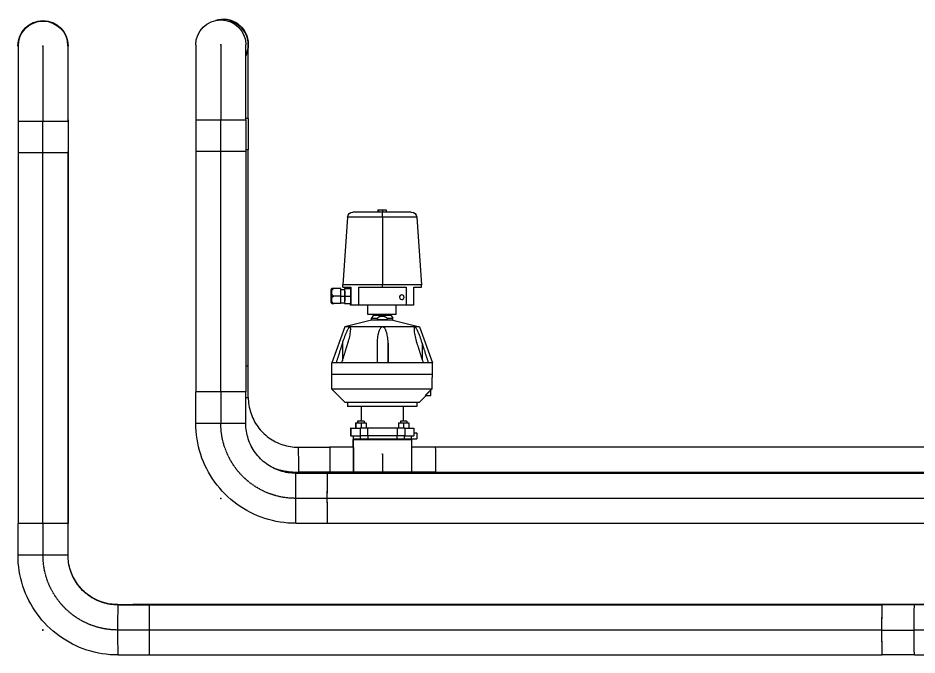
# Model space of a CAD drawing. Header units: millimetres. Extents: x 48717 to 75522, y 76128 to 88842.
# Drawn here: x 70958 to 72099, y 80538 to 81346 of the extents above; entities that cross this region are included whole.
import ezdxf

# ---------------------------------------------------------------- set-up
doc = ezdxf.new("R2010")
doc.units = ezdxf.units.MM
doc.linetypes.add('CENTER2', pattern=[1.125, 0.75, -0.125, 0.125, -0.125])
for name, color, linetype in [('Top (Plan) View2-CENTER', 1, 'CENTER2'), ('Top (Plan) View2-DV20-S1B-002c', 140, 'Continuous'), ('Top (Plan) View2-DV20-S1B-002d', 140, 'Continuous'), ('Top (Plan) View2-DV90-S1B-002c', 120, 'Continuous'), ('Top (Plan) View2-DV90-S1B-002d', 120, 'Continuous')]:
    doc.layers.add(name, color=color, linetype=linetype)

# ---------------------------------------------------------------- blocks, each defined once
blk = doc.blocks.new('*U984')
at = {"layer": 'Top (Plan) View2-DV90-S1B-002c', "color": 0, "linetype": 'ByBlock', "lineweight": -2}
for p, q in [((70958.5, 81311.1), (70958.5, 81310.7)), ((70958.5, 81311.1), (70958.5, 81311.1)), ((70958.5, 81310.7), (70958.5, 81310.6)), ((71022, 81311.1), (71022, 81310.7)), ((71022, 81311.1), (71022, 81311.1)), ((71022, 81217.1), (71022, 81310.6)), ((71022, 81217.1), (71022, 81177.1))]:
    blk.add_line(p, q, dxfattribs=at)
at = {"layer": 'Top (Plan) View2-DV90-S1B-002c', "color": 0, "linetype": 'ByBlock', "lineweight": -2, "extrusion": (0, 0, -1)}
blk.add_arc((-70990.2, 81311.1), 31.8, 359.9984, 179.9984, dxfattribs=at)
at = {"layer": 'Top (Plan) View2-DV90-S1B-002c', "color": 0, "linetype": 'ByBlock', "lineweight": -2}
blk.add_ellipse((70990.2, 81311.1), major_axis=(31.7, 0), ratio=0.99995, start_param=0.000029, end_param=3.141621, dxfattribs=at)
at = {"layer": 'Top (Plan) View2-DV90-S1B-002c', "color": 0, "linetype": 'ByBlock', "lineweight": -2, "extrusion": (0, 0, -1)}
for centre, end_param in [((70990.2, 81217.1), 0.01302), ((70990.2, 81177.1), 0.015556)]:
    blk.add_ellipse(centre, major_axis=(31.7, 0), ratio=0.01, start_param=0, end_param=end_param, dxfattribs=at)
blk = doc.blocks.new('*U985')
at = {"layer": 'Top (Plan) View2-DV90-S1B-002c', "color": 0, "linetype": 'ByBlock', "lineweight": -2, "extrusion": (0, 0, -1)}
blk.add_arc((-70990.2, 81310.7), 31.8, 359.979, 89.9981, dxfattribs=at)
blk = doc.blocks.new('*U986')
at = {"layer": 'Top (Plan) View2-DV90-S1B-002d', "color": 0, "linetype": 'ByBlock', "lineweight": -2}
blk.add_line((70990.2, 81342.5), (70990.2, 81342.5), dxfattribs=at)
blk.add_arc((70990.2, 81310.7), 31.7, 90, 180.021, dxfattribs=at)
blk = doc.blocks.new('*U987')
at = {"layer": 'Top (Plan) View2-CENTER'}
for p, q in [((70990.2, 80704.7), (70990.2, 80664.7)), ((71124.9, 80569.7), (71085.2, 80569.7))]:
    blk.add_line(p, q, dxfattribs=at)
at = {"layer": 'Top (Plan) View2-CENTER', "extrusion": (0, 0, -1)}
blk.add_ellipse((71085.2, 80664.7), major_axis=(0, 95), ratio=0.99995, start_param=-3.141593, end_param=-1.570796, dxfattribs=at)
at = {"layer": 'Top (Plan) View2-CENTER'}
blk.add_point((70990.2, 80569.7), dxfattribs=at)
at = {"layer": 'Top (Plan) View2-DV90-S1B-002d', "color": 0, "linetype": 'ByBlock', "lineweight": -2}
for p, q in [((71022, 80704.7), (70958.5, 80704.7)), ((70958.5, 80664.7), (70958.5, 80704.7)), ((71022, 80664.7), (71022, 80704.7)), ((71022, 80664.7), (70958.5, 80664.7)), ((71022, 80664.7), (71022, 80664.7)), ((71085.2, 80601.5), (71125.2, 80601.5)), ((71085.2, 80538), (71125.2, 80538))]:
    blk.add_line(p, q, dxfattribs=at)
for centre in [(71085.2, 80569.7), (71125.2, 80569.7)]:
    blk.add_ellipse(centre, major_axis=(0, 31.8), ratio=0.009999, start_param=0, end_param=3.141593, dxfattribs=at)
for points in [[(71085.2, 80538), (71071.9, 80538), (71058.7, 80540.1), (71033.4, 80548.3), (71021.5, 80554.4), (71000, 80570), (70990.5, 80579.5), (70974.9, 80600.9), (70968.8, 80612.9), (70960.6, 80638.2), (70958.5, 80651.4), (70958.5, 80664.7)], [(71085.2, 80601.5), (71078.6, 80601.5), (71072, 80602.5), (71059.4, 80606.6), (71053.4, 80609.6), (71042.7, 80617.4), (71037.9, 80622.2), (71030.2, 80632.9), (71027.1, 80638.9), (71023, 80651.5), (71022, 80658.1), (71022, 80664.7)]]:
    blk.add_open_spline(points, degree=3, knots=[3.141593, 3.141593, 3.141593, 3.141593, 3.455752, 3.455752, 3.769911, 3.769911, 4.08407, 4.08407, 4.39823, 4.39823, 4.712389, 4.712389, 4.712389, 4.712389], dxfattribs=at)
blk = doc.blocks.new('*U988')
at = {"layer": 'Top (Plan) View2-CENTER'}
blk.add_line((70990.2, 80704.7), (70990.2, 81175.7), dxfattribs=at)
at = {"layer": 'Top (Plan) View2-DV90-S1B-002d', "color": 0, "linetype": 'ByBlock', "lineweight": -2}
for p, q in [((70958.5, 81175.7), (70990.2, 81175.7)), ((70958.5, 81175.7), (70958.5, 80704.7)), ((70990.2, 81175.7), (71022, 81175.7)), ((71022, 81175.7), (71022, 80704.7)), ((70990.2, 80704.7), (70958.5, 80704.7)), ((71022, 80704.7), (70990.2, 80704.7))]:
    blk.add_line(p, q, dxfattribs=at)
blk = doc.blocks.new('*U989')
at = {"layer": 'Top (Plan) View2-CENTER'}
for p in [(70990.2, 81310.7), (70990.2, 81175.7)]:
    blk.add_line(p, (70990.2, 81215.7), dxfattribs=at)
blk.add_point((70990.2, 81310.7), dxfattribs=at)
at = {"layer": 'Top (Plan) View2-DV90-S1B-002d', "color": 0, "linetype": 'ByBlock', "lineweight": -2}
for p, q in [((70958.5, 81310.7), (70958.5, 81215.7)), ((71022, 81215.7), (71022, 81310.7)), ((70958.5, 81215.7), (71022, 81215.7)), ((70958.5, 81215.7), (70958.5, 81175.7)), ((71022, 81215.7), (71022, 81175.7)), ((70958.5, 81175.7), (71022, 81175.7))]:
    blk.add_line(p, q, dxfattribs=at)
at = {"layer": 'Top (Plan) View2-DV90-S1B-002d', "color": 0, "linetype": 'ByBlock', "lineweight": -2, "extrusion": (0, 0, -1)}
blk.add_arc((-70990.2, 81310.7), 31.8, 0, 180, dxfattribs=at)
blk = doc.blocks.new('*U990')
at = {"layer": 'Top (Plan) View2-DV90-S1B-002c', "color": 0, "linetype": 'ByBlock', "lineweight": -2}
blk.add_line((71022, 80684.1), (71022, 81177.1), dxfattribs=at)
at = {"layer": 'Top (Plan) View2-DV90-S1B-002c', "color": 0, "linetype": 'ByBlock', "lineweight": -2, "extrusion": (0, 0, -1)}
blk.add_ellipse((70990.2, 81177.1), major_axis=(31.7, 0), ratio=0.01, start_param=0, end_param=0.015556, dxfattribs=at)
at = {"layer": 'Top (Plan) View2-DV90-S1B-002c', "color": 0, "linetype": 'ByBlock', "lineweight": -2}
blk.add_ellipse((70990.2, 80684.1), major_axis=(-31.7, 0), ratio=0.01, start_param=3.1079, end_param=3.141593, dxfattribs=at)
blk = doc.blocks.new('*U991')
at = {"layer": 'Top (Plan) View2-CENTER'}
blk.add_point((70990.2, 80570.1), dxfattribs=at)
at = {"layer": 'Top (Plan) View2-DV90-S1B-002c', "color": 0, "linetype": 'ByBlock', "lineweight": -2}
for p, q in [((71022, 80665.1), (71022, 80684.1)), ((71085.2, 80601.9), (71104.2, 80601.9))]:
    blk.add_line(p, q, dxfattribs=at)
for centre, start_param, end_param in [((70990.2, 80684.1), 3.107901, 3.147901), ((70990.2, 80665.1), 3.109678, 3.141593)]:
    blk.add_ellipse(centre, major_axis=(-31.7, 0), ratio=0.009999, start_param=start_param, end_param=end_param, dxfattribs=at)
at = {"layer": 'Top (Plan) View2-DV90-S1B-002c', "color": 0, "linetype": 'ByBlock', "lineweight": -2, "extrusion": (0, 0, -1)}
for centre, start_param, end_param in [((71085.2, 80570.1), 0.009999, 0.15763), ((71085.2, 80570.1), 0, 0.009999), ((71104.2, 80570.1), 0, 0.15764)]:
    blk.add_ellipse(centre, major_axis=(0, 31.7), ratio=0.01, start_param=start_param, end_param=end_param, dxfattribs=at)
at = {"layer": 'Top (Plan) View2-DV90-S1B-002c', "color": 0, "linetype": 'ByBlock', "lineweight": -2}
blk.add_open_spline([(71085.2, 80601.9), (71078.6, 80601.9), (71072, 80602.9), (71059.4, 80607), (71053.4, 80610), (71042.7, 80617.8), (71038, 80622.6), (71030.2, 80633.3), (71027.1, 80639.3), (71023, 80651.9), (71022, 80658.5), (71022, 80665.1)], degree=3, knots=[3.14159, 3.14159, 3.14159, 3.14159, 3.455749, 3.455749, 3.769909, 3.769909, 4.084068, 4.084068, 4.398227, 4.398227, 4.712386, 4.712386, 4.712386, 4.712386], dxfattribs=at)
blk = doc.blocks.new('*U992')
at = {"layer": 'Top (Plan) View2-DV90-S1B-002c', "color": 0, "linetype": 'ByBlock', "lineweight": -2}
blk.add_line((72189.5, 80601.9), (71104.2, 80601.9), dxfattribs=at)
at = {"layer": 'Top (Plan) View2-DV90-S1B-002c', "color": 0, "linetype": 'ByBlock', "lineweight": -2, "extrusion": (0, 0, -1)}
blk.add_ellipse((71104.2, 80570.1), major_axis=(0, 31.7), ratio=0.01, start_param=0, end_param=0.15764, dxfattribs=at)
blk = doc.blocks.new('*U993')
at = {"layer": 'Top (Plan) View2-CENTER'}
blk.add_line((72054.9, 80569.7), (71125.2, 80569.7), dxfattribs=at)
at = {"layer": 'Top (Plan) View2-DV90-S1B-002d', "color": 0, "linetype": 'ByBlock', "lineweight": -2}
for p, q in [((71125.2, 80601.5), (72055.2, 80601.5)), ((71125.2, 80538), (72055.2, 80538))]:
    blk.add_line(p, q, dxfattribs=at)
for start_param, end_param in [(0, 1.570796), (1.570796, 3.141593)]:
    blk.add_ellipse((71125.2, 80569.7), major_axis=(0, 31.8), ratio=0.009999, start_param=start_param, end_param=end_param, dxfattribs=at)
at = {"layer": 'Top (Plan) View2-DV90-S1B-002d', "color": 0, "linetype": 'ByBlock', "lineweight": -2, "extrusion": (0, 0, -1)}
for major_axis, start_param, end_param in [((0, -31.7), 1.570796, 3.141593), ((0, -31.8), 0, 1.570796)]:
    blk.add_ellipse((72055.2, 80569.7), major_axis=major_axis, ratio=0.009999, start_param=start_param, end_param=end_param, dxfattribs=at)
blk = doc.blocks.new('*U994')
at = {"layer": 'Top (Plan) View2-CENTER'}
for p, q in [((71215.9, 80871.8), (71215.9, 80831.8)), ((71350.6, 80736.8), (71310.9, 80736.8))]:
    blk.add_line(p, q, dxfattribs=at)
at = {"layer": 'Top (Plan) View2-CENTER', "extrusion": (0, 0, -1)}
blk.add_ellipse((71310.9, 80831.8), major_axis=(0, 95), ratio=0.999959, start_param=3.141593, end_param=4.712389, dxfattribs=at)
at = {"layer": 'Top (Plan) View2-CENTER'}
blk.add_point((71215.9, 80736.8), dxfattribs=at)
at = {"layer": 'Top (Plan) View2-DV20-S1B-002d', "color": 0, "linetype": 'ByBlock', "lineweight": -2}
for p, q in [((71247.6, 80871.8), (71184.1, 80871.8)), ((71184.1, 80831.8), (71184.1, 80871.8)), ((71247.6, 80831.8), (71247.6, 80871.8)), ((71247.6, 80831.8), (71184.1, 80831.8)), ((71247.6, 80831.8), (71247.6, 80831.8)), ((71310.9, 80768.6), (71350.9, 80768.6)), ((71310.9, 80705.1), (71350.9, 80705.1))]:
    blk.add_line(p, q, dxfattribs=at)
for centre, major_axis in [((71310.9, 80736.8), (0, 31.7)), ((71350.9, 80736.8), (0, 31.8))]:
    blk.add_ellipse(centre, major_axis=major_axis, ratio=0.009109, start_param=0, end_param=3.141593, dxfattribs=at)
for points in [[(71310.9, 80705.1), (71297.6, 80705.1), (71284.3, 80707.2), (71259.1, 80715.4), (71247.1, 80721.5), (71225.6, 80737.1), (71216.1, 80746.6), (71200.5, 80768.1), (71194.4, 80780), (71186.2, 80805.3), (71184.1, 80818.6), (71184.1, 80831.8)], [(71310.9, 80768.6), (71304.2, 80768.6), (71297.6, 80769.6), (71285, 80773.7), (71279, 80776.8), (71268.3, 80784.6), (71263.6, 80789.3), (71255.8, 80800), (71252.8, 80806), (71248.7, 80818.6), (71247.6, 80825.2), (71247.6, 80831.8)]]:
    blk.add_open_spline(points, degree=3, knots=[3.141593, 3.141593, 3.141593, 3.141593, 3.455752, 3.455752, 3.769911, 3.769911, 4.08407, 4.08407, 4.39823, 4.39823, 4.712389, 4.712389, 4.712389, 4.712389], dxfattribs=at)
blk = doc.blocks.new('*U995')
at = {"layer": 'Top (Plan) View2-CENTER'}
blk.add_line((71215.9, 80871.8), (71215.9, 81177.3), dxfattribs=at)
at = {"layer": 'Top (Plan) View2-DV20-S1B-002d', "color": 0, "linetype": 'ByBlock', "lineweight": -2}
for p, q in [((71184.1, 81177.3), (71215.9, 81177.3)), ((71184.1, 81177.3), (71184.1, 80871.8)), ((71215.9, 81177.3), (71247.6, 81177.3)), ((71247.6, 81177.3), (71247.6, 80871.8)), ((71215.9, 80871.8), (71184.1, 80871.8)), ((71247.6, 80871.8), (71215.9, 80871.8))]:
    blk.add_line(p, q, dxfattribs=at)
blk = doc.blocks.new('*U996')
at = {"layer": 'Top (Plan) View2-CENTER'}
for p in [(71215.9, 81312.3), (71215.9, 81177.3)]:
    blk.add_line(p, (71215.9, 81217.3), dxfattribs=at)
blk.add_point((71215.9, 81312.3), dxfattribs=at)
at = {"layer": 'Top (Plan) View2-DV20-S1B-002d', "color": 0, "linetype": 'ByBlock', "lineweight": -2}
for p, q in [((71184.1, 81312.3), (71184.1, 81217.3)), ((71247.6, 81217.3), (71247.6, 81312.3)), ((71184.1, 81217.3), (71247.6, 81217.3)), ((71184.1, 81217.3), (71184.1, 81177.3)), ((71247.6, 81217.3), (71247.6, 81177.3)), ((71184.1, 81177.3), (71247.6, 81177.3))]:
    blk.add_line(p, q, dxfattribs=at)
at = {"layer": 'Top (Plan) View2-DV20-S1B-002d', "color": 0, "linetype": 'ByBlock', "lineweight": -2, "extrusion": (0, 0, -1)}
blk.add_arc((-71215.9, 81312.3), 31.8, 0, 180, dxfattribs=at)
blk = doc.blocks.new('*U997')
at = {"layer": 'Top (Plan) View2-DV20-S1B-002d', "color": 0, "linetype": 'ByBlock', "lineweight": -2}
blk.add_line((71215.9, 81344.1), (71219, 81344.1), dxfattribs=at)
blk.add_ellipse((71219, 81312.3), major_axis=(0, 31.7), ratio=0.999999, start_param=4.265918, end_param=6.016774, dxfattribs=at)
blk = doc.blocks.new('*U998')
at = {"layer": 'Top (Plan) View2-DV20-S1B-002c', "color": 0, "linetype": 'ByBlock', "lineweight": -2}
blk.add_line((71250.7, 81312.1), (71250.7, 81311.7), dxfattribs=at)
at = {"layer": 'Top (Plan) View2-DV20-S1B-002c', "color": 0, "linetype": 'ByBlock', "lineweight": -2, "extrusion": (0, 0, -1)}
blk.add_arc((-71219, 81312.3), 31.7, 105.2642, 205.581, dxfattribs=at)
at = {"layer": 'Top (Plan) View2-DV20-S1B-002c', "color": 0, "linetype": 'ByBlock', "lineweight": -2}
blk.add_arc((71219, 81312.7), 31.8, 358.8104, 0.046, dxfattribs=at)
blk = doc.blocks.new('*U999')
at = {"layer": 'Top (Plan) View2-DV20-S1B-002c', "color": 0, "linetype": 'ByBlock', "lineweight": -2}
for p, q in [((71250.7, 81313.1), (71250.7, 81313.2)), ((71250.7, 81313.1), (71250.7, 81312.7)), ((71250.7, 81219.1), (71250.7, 81312.7)), ((71250.7, 81219.1), (71250.7, 81179.1))]:
    blk.add_line(p, q, dxfattribs=at)
at = {"layer": 'Top (Plan) View2-DV20-S1B-002c', "color": 0, "linetype": 'ByBlock', "lineweight": -2, "extrusion": (0, 0, -1)}
blk.add_arc((-71219, 81313.2), 31.7, 72.2801, 179.9988, dxfattribs=at)
at = {"layer": 'Top (Plan) View2-DV20-S1B-002c', "color": 0, "linetype": 'ByBlock', "lineweight": -2}
for centre, start_param, end_param in [((71219, 81313.1), 0.00002, 1.878165), ((71219, 81312.7), 0.00002, 0.000802), ((71219, 81312.7), 6.262422, 6.283206)]:
    blk.add_ellipse(centre, major_axis=(31.7, 0), ratio=0.99995, start_param=start_param, end_param=end_param, dxfattribs=at)
at = {"layer": 'Top (Plan) View2-DV20-S1B-002c', "color": 0, "linetype": 'ByBlock', "lineweight": -2, "extrusion": (0, 0, -1)}
for centre, end_param in [((71219, 81219.1), 0.447247), ((71219, 81179.1), 0.447306)]:
    blk.add_ellipse(centre, major_axis=(31.7, 0), ratio=0.01, start_param=0, end_param=end_param, dxfattribs=at)
blk = doc.blocks.new('*U1000')
at = {"layer": 'Top (Plan) View2-DV20-S1B-002c', "color": 0, "linetype": 'ByBlock', "lineweight": -2}
blk.add_line((71250.7, 80905), (71250.7, 81179.1), dxfattribs=at)
at = {"layer": 'Top (Plan) View2-DV20-S1B-002c', "color": 0, "linetype": 'ByBlock', "lineweight": -2, "extrusion": (0, 0, -1)}
blk.add_ellipse((71219, 81179.1), major_axis=(31.7, 0), ratio=0.01, start_param=0, end_param=0.447306, dxfattribs=at)
at = {"layer": 'Top (Plan) View2-DV20-S1B-002c', "color": 0, "linetype": 'ByBlock', "lineweight": -2}
blk.add_ellipse((71219, 80905), major_axis=(-31.7, 0), ratio=0.01, start_param=2.693881, end_param=3.141593, dxfattribs=at)
blk = doc.blocks.new('*U1001')
at = {"layer": 'Top (Plan) View2-CENTER'}
blk.add_line((71354, 80770), (71314, 80770), dxfattribs=at)
blk.add_ellipse((71314, 80865), major_axis=(67.2, 67.2), ratio=0.9999, start_param=-2.697432, end_param=-2.356244, dxfattribs=at)
at = {"layer": 'Top (Plan) View2-DV20-S1B-002c', "color": 0, "linetype": 'ByBlock', "lineweight": -2}
for p, q in [((71250.7, 80865), (71250.7, 80905)), ((71314, 80801.7), (71354, 80801.7))]:
    blk.add_line(p, q, dxfattribs=at)
for centre, major_axis, end_param in [((71219, 80905), (-31.7, 0), 3.142608), ((71219, 80865), (-31.8, 0), 3.141593)]:
    blk.add_ellipse(centre, major_axis=major_axis, ratio=0.01, start_param=2.693882, end_param=end_param, dxfattribs=at)
at = {"layer": 'Top (Plan) View2-DV20-S1B-002c', "color": 0, "linetype": 'ByBlock', "lineweight": -2, "extrusion": (0, 0, -1)}
for centre, major_axis, start_param, end_param in [((71314, 80770), (0, 31.8), 0.009999, 1.614729), ((71314, 80770), (0, 31.7), 0, 0.009999), ((71354, 80770), (0, 31.8), 0, 1.580795), ((71354, 80770), (0, 31.8), 1.580795, 1.614729)]:
    blk.add_ellipse(centre, major_axis=major_axis, ratio=0.01, start_param=start_param, end_param=end_param, dxfattribs=at)
at = {"layer": 'Top (Plan) View2-DV20-S1B-002c', "color": 0, "linetype": 'ByBlock', "lineweight": -2}
blk.add_open_spline([(71250.7, 80865), (71250.7, 80858.3), (71251.8, 80851.7), (71255.9, 80839.1), (71258.9, 80833.2), (71266.7, 80822.4), (71271.5, 80817.7), (71282.2, 80809.9), (71288.1, 80806.9), (71300.7, 80802.8), (71307.4, 80801.7), (71314, 80801.7)], degree=3, knots=[3.141593, 3.141593, 3.141593, 3.141593, 3.455732, 3.455732, 3.769871, 3.769871, 4.08401, 4.08401, 4.39815, 4.39815, 4.712289, 4.712289, 4.712289, 4.712289], dxfattribs=at)
blk = doc.blocks.new('*U1003')
at = {"layer": 'Top (Plan) View2-CENTER'}
blk.add_line((72274.2, 80736.8), (71350.9, 80736.8), dxfattribs=at)
at = {"layer": 'Top (Plan) View2-DV20-S1B-002d', "color": 0, "linetype": 'ByBlock', "lineweight": -2}
for p, q in [((71350.9, 80768.6), (72274.2, 80768.6)), ((71350.9, 80705.1), (72274.2, 80705.1))]:
    blk.add_line(p, q, dxfattribs=at)
for major_axis, start_param, end_param in [((0, 31.8), 0, 1.570796), ((0, 31.7), 1.570796, 3.141593)]:
    blk.add_ellipse((71350.9, 80736.8), major_axis=major_axis, ratio=0.009109, start_param=start_param, end_param=end_param, dxfattribs=at)
at = {"layer": 'Top (Plan) View2-DV20-S1B-002d', "color": 0, "linetype": 'ByBlock', "lineweight": -2, "extrusion": (0, 0, -1)}
for start_param, end_param in [(1.570796, 3.134604), (6.276198, 7.853982)]:
    blk.add_ellipse((72274.2, 80736.8), major_axis=(0, -31.8), ratio=0.009109, start_param=start_param, end_param=end_param, dxfattribs=at)
blk = doc.blocks.new('*U1004')
at = {"layer": 'Top (Plan) View2-CENTER'}
for p, q in [((71420, 80793.5), (71421, 80793.5)), ((71421, 80793.5), (71421, 80770)), ((71488, 80770), (71354.3, 80770))]:
    blk.add_line(p, q, dxfattribs=at)
at = {"layer": 'Top (Plan) View2-DV20-S1B-002c', "color": 0, "linetype": 'ByBlock', "lineweight": -2}
for p, q in [((71421, 81100), (71383.6, 81100)), ((71415.3, 81103), (71415.3, 81100)), ((71415.3, 81103), (71415.4, 81103)), ((71415.4, 81103), (71415.4, 81100)), ((71415.4, 81103), (71415.9, 81103)), ((71415.9, 81103), (71415.9, 81100)), ((71415.9, 81103), (71415.9, 81100)), ((71415.9, 81103), (71415.9, 81103)), ((71415.9, 81103), (71421, 81103)), ((71421, 81103), (71421, 81100)), ((71421, 81103), (71425.9, 81103)), ((71457.6, 81100), (71421, 81100)), ((71425.9, 81103), (71425.9, 81100)), ((71376.6, 81093.5), (71370.6, 81008)), ((71421, 81093.5), (71376.6, 81093.5)), ((71421, 81093.5), (71421.1, 81008)), ((71464.6, 81093.5), (71421, 81093.5)), ((71464.6, 81093.5), (71470.6, 81008)), ((71421.1, 81008), (71370.6, 81008)), ((71370.6, 81005), (71370.6, 81008)), ((71370.6, 81005), (71380.9, 81005)), ((71380.3, 81003), (71380.3, 81005)), ((71380.9, 81005), (71380.9, 80982)), ((71391, 81005), (71421.1, 81005)), ((71391, 80982), (71391, 81005)), ((71421.1, 81005), (71421.1, 81008)), ((71470.6, 81008), (71421.1, 81008)), ((71421.1, 81005), (71451, 81005)), ((71451, 81005), (71451, 80982)), ((71460.9, 80982), (71460.9, 81005)), ((71460.9, 81005), (71470.6, 81005)), ((71470.6, 81005), (71470.6, 81008)), ((71355.9, 80993.5), (71355.9, 80993.5)), ((71359.1, 80993.5), (71356.1, 80993.5)), ((71368.1, 81003), (71359.1, 81003)), ((71368.1, 80993.5), (71359.1, 80993.5)), ((71368.1, 80993.5), (71368.1, 81003)), ((71368.1, 81002), (71373, 81002)), ((71368.1, 80993.5), (71373.1, 80993.5)), ((71368.1, 80984), (71368.1, 80993.5)), ((71373.1, 81003), (71372.9, 81003)), ((71372.9, 81003), (71372.9, 81002)), ((71373.1, 81003), (71380.7, 81003)), ((71373.1, 80993.5), (71373.1, 81003)), ((71373.1, 80993.5), (71380.7, 80993.5)), ((71373.1, 80984), (71373.1, 80993.5)), ((71380.7, 80993.5), (71380.7, 81003)), ((71380.7, 80984), (71380.7, 80993.5)), ((71368.1, 80984), (71359.1, 80984)), ((71368.1, 80985), (71373, 80985)), ((71372.9, 80985), (71372.9, 80984)), ((71372.9, 80984), (71373.1, 80984)), ((71373.1, 80984), (71380.7, 80984)), ((71380.3, 80982), (71380.3, 80984)), ((71380.9, 80982), (71380.3, 80982)), ((71391, 80982), (71380.9, 80982)), ((71451, 80982), (71391, 80982)), ((71402.6, 80970), (71402.6, 80982)), ((71438.6, 80970), (71438.6, 80982)), ((71448.5, 80992), (71448.5, 80992)), ((71460.9, 80982), (71451, 80982)), ((71438.6, 80970), (71402.6, 80970)), ((71415.6, 80969), (71415.6, 80970)), ((71420.6, 80969), (71420.6, 80970)), ((71425.6, 80969), (71425.6, 80970)), ((71407.1, 80963), (71373.1, 80954.3)), ((71407.1, 80963), (71373.1, 80954.3)), ((71409.1, 80969), (71407.1, 80965.6)), ((71409.1, 80969), (71407.1, 80965.6)), ((71407.1, 80965.6), (71414.5, 80965.6)), ((71407.1, 80963), (71407.1, 80965.6)), ((71407.1, 80965.6), (71407.1, 80965.6)), ((71407.1, 80963), (71407.1, 80965.6)), ((71434.1, 80963), (71407.1, 80963)), ((71407.1, 80963), (71407.1, 80963)), ((71432.1, 80969), (71409.1, 80969)), ((71409.1, 80969), (71409.1, 80969)), ((71414.5, 80964), (71414.5, 80965.6)), ((71414.5, 80964), (71426.9, 80964)), ((71426.9, 80965.6), (71434.1, 80965.6)), ((71426.9, 80965.6), (71426.9, 80964)), ((71432.1, 80969), (71434.1, 80965.6)), ((71434.1, 80963), (71434.1, 80965.6)), ((71434.1, 80963), (71468.1, 80954.3)), ((71373.1, 80954.3), (71356.6, 80909)), ((71379.5, 80954.3), (71373.1, 80954.3)), ((71373.1, 80954.3), (71373.1, 80954.3)), ((71420.7, 80954.3), (71379.9, 80954.3)), ((71380.7, 80951.5), (71380.7, 80951.2)), ((71461.8, 80954.3), (71421.5, 80954.3)), ((71468.1, 80954.3), (71462.2, 80954.3)), ((71468.1, 80954.3), (71484.6, 80909)), ((71370.1, 80933.9), (71370.1, 80911.4)), ((71428.1, 80933.9), (71428.1, 80909)), ((71471.5, 80933.9), (71471.5, 80912.4)), ((71362.3, 80909), (71356.6, 80909)), ((71356.6, 80894), (71356.6, 80909)), ((71356.6, 80909), (71356.6, 80909)), ((71356.6, 80894), (71356.6, 80909)), ((71369.4, 80909), (71362.3, 80909)), ((71414.2, 80909), (71369.4, 80909)), ((71428.2, 80909), (71414.2, 80909)), ((71472.6, 80909), (71428.2, 80909)), ((71479.4, 80909), (71472.6, 80909)), ((71484.6, 80909), (71479.4, 80909)), ((71484.6, 80894), (71484.6, 80909)), ((71484.6, 80894), (71356.6, 80894)), ((71484.6, 80894), (71356.6, 80894)), ((71356.6, 80875.5), (71356.6, 80894)), ((71356.6, 80894), (71356.6, 80894)), ((71356.6, 80894), (71356.6, 80894)), ((71356.6, 80875.5), (71356.6, 80894)), ((71356.7, 80894), (71356.7, 80894)), ((71356.7, 80894), (71356.7, 80894)), ((71483.7, 80890.2), (71484.6, 80890.2)), ((71483.7, 80890.2), (71483.7, 80875.5)), ((71484.5, 80894), (71484.5, 80894)), ((71484.6, 80890.2), (71484.6, 80894)), ((71483.7, 80875.5), (71356.6, 80875.5)), ((71373.6, 80858.5), (71356.6, 80875.5)), ((71356.6, 80875.5), (71356.6, 80875.5)), ((71373.6, 80858.5), (71356.6, 80875.5)), ((71467.6, 80858.5), (71476.3, 80867.2)), ((71475.2, 80867.2), (71482.2, 80867.2)), ((71482.2, 80867.2), (71482.2, 80874.1)), ((71467.6, 80858.5), (71373.6, 80858.5)), ((71373.6, 80858.5), (71373.6, 80858.5)), ((71376.6, 80858.5), (71376.6, 80853.5)), ((71376.6, 80858.5), (71376.6, 80853.5)), ((71464.6, 80858.5), (71464.6, 80853.5)), ((71464.6, 80853.5), (71376.6, 80853.5)), ((71376.6, 80853.5), (71376.6, 80853.5)), ((71394.1, 80853.5), (71394.1, 80834.8)), ((71394.1, 80853.5), (71394.1, 80834.8)), ((71447.1, 80853.5), (71447.1, 80834.8)), ((71386.8, 80832.8), (71386.9, 80832.8)), ((71386.8, 80832.8), (71386.8, 80826)), ((71386.9, 80832.8), (71387.3, 80832.8)), ((71386.9, 80832.8), (71386.9, 80826)), ((71387.3, 80832.8), (71387.4, 80832.8)), ((71387.3, 80832.8), (71387.3, 80826)), ((71387.4, 80832.8), (71393.9, 80832.8)), ((71387.4, 80832.8), (71387.4, 80826)), ((71389.8, 80834.8), (71389.4, 80834.8)), ((71389.4, 80834.8), (71389.4, 80832.8)), ((71389.4, 80834.8), (71389.4, 80834.8)), ((71389.4, 80834.8), (71389.4, 80832.8)), ((71397.8, 80834.8), (71389.8, 80834.8)), ((71389.8, 80834.8), (71389.8, 80832.8)), ((71389.8, 80834.8), (71389.8, 80834.8)), ((71389.8, 80834.8), (71389.8, 80832.8)), ((71393.9, 80832.8), (71400.4, 80832.8)), ((71393.9, 80832.8), (71393.9, 80826)), ((71397.8, 80834.8), (71397.8, 80832.8)), ((71400.4, 80832.8), (71400.4, 80826)), ((71441.3, 80832.8), (71441.4, 80832.8)), ((71441.3, 80832.8), (71441.3, 80826)), ((71441.4, 80832.8), (71447.9, 80832.8)), ((71441.4, 80832.8), (71441.4, 80826)), ((71451.8, 80834.8), (71443.8, 80834.8)), ((71443.8, 80834.8), (71443.8, 80832.8)), ((71443.8, 80834.8), (71443.8, 80834.8)), ((71443.8, 80834.8), (71443.8, 80832.8)), ((71447.9, 80832.8), (71454.4, 80832.8)), ((71447.9, 80832.8), (71447.9, 80826)), ((71451.8, 80834.8), (71451.8, 80832.8)), ((71454.4, 80832.8), (71454.4, 80826)), ((71380.4, 80826), (71380.4, 80826)), ((71380.8, 80826), (71380.4, 80826)), ((71380.4, 80826), (71380.4, 80816)), ((71380.4, 80826), (71380.4, 80816)), ((71380.8, 80826), (71392.5, 80826)), ((71380.8, 80826), (71380.8, 80816)), ((71402.2, 80826), (71392.5, 80826)), ((71392.5, 80826), (71392.5, 80816)), ((71439.7, 80826), (71402.2, 80826)), ((71402.2, 80826), (71402.2, 80816)), ((71449.5, 80826), (71439.7, 80826)), ((71439.7, 80826), (71439.7, 80816)), ((71449.5, 80826), (71460.8, 80826)), ((71449.5, 80826), (71449.5, 80816)), ((71460.8, 80826), (71460.8, 80816)), ((71380.8, 80816), (71380.4, 80816)), ((71380.4, 80816), (71380.4, 80816)), ((71380.8, 80816), (71392.5, 80816)), ((71383.3, 80811.7), (71383.3, 80801.7)), ((71384.3, 80811.7), (71383.3, 80811.7)), ((71383.9, 80816), (71383.9, 80812.5)), ((71383.9, 80816), (71383.9, 80812.5)), ((71383.9, 80812.5), (71384.3, 80812.5)), ((71383.9, 80812.5), (71383.9, 80812.5)), ((71384.3, 80812.5), (71384.3, 80816)), ((71384.3, 80812.5), (71392.8, 80812.5)), ((71384.3, 80768.6), (71384.3, 80811.7)), ((71384.3, 80811.7), (71458.3, 80811.7)), ((71391.1, 80811.7), (71391.1, 80812.5)), ((71391.1, 80811.7), (71391.1, 80812.5)), ((71402.2, 80816), (71392.5, 80816)), ((71392.8, 80816), (71392.8, 80812.5)), ((71392.8, 80812.5), (71402.4, 80812.5)), ((71439.7, 80816), (71402.2, 80816)), ((71402.4, 80816), (71402.4, 80812.5)), ((71402.4, 80812.5), (71439.4, 80812.5)), ((71439.4, 80816), (71439.4, 80812.5)), ((71439.4, 80812.5), (71449, 80812.5)), ((71449.5, 80816), (71439.7, 80816)), ((71449, 80812.5), (71449, 80816)), ((71449, 80812.5), (71457.3, 80812.5)), ((71449.5, 80816), (71460.8, 80816)), ((71450.1, 80811.7), (71450.1, 80812.5)), ((71457.3, 80816), (71457.3, 80812.5)), ((71457.3, 80812.5), (71464.7, 80812.5)), ((71458.3, 80768.6), (71458.3, 80811.7)), ((71460.8, 80820), (71464.7, 80820)), ((71464.7, 80820), (71464.7, 80812.5)), ((71384, 80801.7), (71354, 80801.7)), ((71488, 80801.7), (71458.3, 80801.7)), ((71384.3, 80770), (71354.3, 80770)), ((71488.3, 80770), (71458.3, 80770))]:
    blk.add_line(p, q, dxfattribs=at)
at = {"layer": 'Top (Plan) View2-DV20-S1B-002c', "color": 0, "linetype": 'ByBlock', "lineweight": -2, "extrusion": (0, 0, -1)}
for centre, start, end in [((-71383.6, 81093), 4, 90), ((-71457.6, 81093), 90, 176)]:
    blk.add_arc(centre, 7, start, end, dxfattribs=at)
at = {"layer": 'Top (Plan) View2-DV20-S1B-002c', "color": 0, "linetype": 'ByBlock', "lineweight": -2}
for centre, major_axis, ratio, start_param, end_param in [((71421, 81093), (0, -7), 0.01, 1.640609, 3.141593), ((71445.5, 80992), (0, 3), 0.99995, -1.570796, 1.570796), ((71445.5, 80992), (0, 3), 0.99995, -1.570796, -0.001667), ((71445.5, 80992), (0, 3), 0.99995, 1.570796, 4.712389), ((71445.5, 80992), (0, 3), 0.99995, 3.143259, 4.712389)]:
    blk.add_ellipse(centre, major_axis=major_axis, ratio=ratio, start_param=start_param, end_param=end_param, dxfattribs=at)
at = {"layer": 'Top (Plan) View2-DV20-S1B-002c', "color": 0, "linetype": 'ByBlock', "lineweight": -2, "extrusion": (0, 0, -1)}
for centre, major_axis, ratio, start_param, end_param in [((71356, 80993.5), (0, 7.5), 0.01, 4.712389, 7.853982), ((71356, 80993.5), (0, 7.5), 0.01, 1.570796, 4.712389), ((71373, 80993.5), (0, 8.5), 0.01, 0, 1.570796), ((71373, 80993.5), (0, 8.5), 0.01, 1.570796, 3.141593), ((67777.6, 84643.1), (0, 5285), 0.99995, 2.364397, 2.364784), ((71354, 80770), (0, 31.7), 0.01, 0, 1.570796), ((71384, 80770), (0, 31.8), 0.01, 0, 1.570796), ((71354, 80770), (0, 31.7), 0.01, 1.570796, 1.614729), ((71384, 80770), (0, 31.7), 0.01, 1.570796, 1.614729), ((71488, 80770), (0, 31.7), 0.01, 1.570796, 1.614729)]:
    blk.add_ellipse(centre, major_axis=major_axis, ratio=ratio, start_param=start_param, end_param=end_param, dxfattribs=at)
at = {"layer": 'Top (Plan) View2-DV20-S1B-002c', "color": 0, "linetype": 'ByBlock', "lineweight": -2, "extrusion": (1.11902e-14, 7.20733e-31, -1)}
blk.add_ellipse((71488, 80770), major_axis=(0, 31.7), ratio=0.01, start_param=0, end_param=1.570796, dxfattribs=at)
at = {"layer": 'Top (Plan) View2-DV20-S1B-002c', "color": 0, "linetype": 'ByBlock', "lineweight": -2}
for points, knots in [([(71355.9, 80993.5), (71355.9, 80994.3), (71355.9, 80995.1), (71355.9, 80996.6), (71355.9, 80997.3), (71355.9, 80998.6), (71355.9, 80999.1), (71356, 81000.1), (71356, 81000.5), (71356, 81000.9), (71356, 81001), (71356, 81001.2), (71356, 81001.3), (71356, 81001.4), (71356, 81001.5), (71356, 81001.6), (71356, 81001.6), (71356.1, 81001.9), (71356.1, 81002), (71356.3, 81002.5), (71356.4, 81002.7), (71356.6, 81003)], [4.712389, 4.712389, 4.712389, 4.712389, 5.023678, 5.023678, 5.334967, 5.334967, 5.646256, 5.646256, 5.957545, 5.957545, 6.113189, 6.113189, 6.191012, 6.191012, 6.212132, 6.212132, 6.238143, 6.238143, 6.258368, 6.258368, 6.268834, 6.268834, 6.268834, 6.268834]), ([(71356.6, 80984), (71356.4, 80984.3), (71356.3, 80984.5), (71356.1, 80985), (71356.1, 80985.1), (71356.1, 80985.4), (71356, 80985.4), (71356, 80985.6), (71356, 80985.6), (71356, 80985.7), (71356, 80985.8), (71356, 80985.9), (71356, 80986), (71356, 80986.3), (71356, 80986.6), (71356, 80987.4), (71355.9, 80987.9), (71355.9, 80989), (71355.9, 80989.7), (71355.9, 80991.1), (71355.9, 80991.9), (71355.9, 80993), (71355.9, 80993.2), (71355.9, 80993.5)], [3.155944, 3.155944, 3.155944, 3.155944, 3.165588, 3.165588, 3.183646, 3.183646, 3.204003, 3.204003, 3.226554, 3.226554, 3.261856, 3.261856, 3.351181, 3.351181, 3.66247, 3.66247, 3.973759, 3.973759, 4.285048, 4.285048, 4.596337, 4.596337, 4.712389, 4.712389, 4.712389, 4.712389]), ([(71359.1, 81003), (71359, 81003), (71358.9, 81003), (71358.6, 81003), (71358.4, 81003), (71357.9, 81003), (71357.6, 81003), (71356.8, 81003), (71356.6, 81003), (71356.6, 81003), (71356.6, 81003), (71356.6, 81003), (71356.6, 81003)], [1.9853157, 1.9853157, 1.9853157, 1.9853157, 2.007364, 2.007364, 2.0862706, 2.0862706, 2.2026024, 2.2026024, 2.5890042, 2.5890042, 2.5890042, 2.6025507, 2.6025507, 2.6025507, 2.6025507]), ([(71359.1, 80993.5), (71359.1, 80993.6), (71359, 80993.6), (71358.7, 80993.7), (71358.4, 80993.8), (71357.9, 80994.2), (71357.7, 80994.5), (71356.9, 80995.8), (71356.7, 80997.2), (71356.7, 80998.3), (71356.7, 80999.4), (71356.9, 81000.7), (71357.6, 81002), (71357.9, 81002.4), (71358.4, 81002.7), (71358.6, 81002.9), (71358.9, 81003), (71359, 81003), (71359.1, 81003)], [1.985316, 1.985316, 1.985316, 1.985316, 2.007364, 2.007364, 2.086271, 2.086271, 2.202602, 2.202602, 2.589004, 2.589004, 2.589004, 2.975406, 2.975406, 3.091738, 3.091738, 3.170644, 3.170644, 3.192693, 3.192693, 3.192693, 3.192693]), ([(71359.1, 80984), (71359, 80984.1), (71358.9, 80984.1), (71358.6, 80984.2), (71358.4, 80984.3), (71357.9, 80984.7), (71357.6, 80985), (71356.9, 80986.3), (71356.7, 80987.7), (71356.7, 80988.8), (71356.7, 80989.9), (71356.9, 80991.2), (71357.7, 80992.5), (71357.9, 80992.9), (71358.4, 80993.2), (71358.7, 80993.4), (71359, 80993.5), (71359.1, 80993.5), (71359.1, 80993.5)], [1.985316, 1.985316, 1.985316, 1.985316, 2.007364, 2.007364, 2.086271, 2.086271, 2.202602, 2.202602, 2.589004, 2.589004, 2.589004, 2.975406, 2.975406, 3.091738, 3.091738, 3.170644, 3.170644, 3.192693, 3.192693, 3.192693, 3.192693]), ([(71356.6, 80984), (71356.6, 80984), (71356.6, 80984), (71356.6, 80984), (71356.6, 80984), (71356.8, 80984), (71357.6, 80984), (71357.9, 80984), (71358.4, 80984), (71358.6, 80984), (71358.9, 80984), (71359, 80984), (71359.1, 80984)], [2.5754577, 2.5754577, 2.5754577, 2.5754577, 2.5890042, 2.5890042, 2.5890042, 2.9754061, 2.9754061, 3.0917378, 3.0917378, 3.1706444, 3.1706444, 3.1926927, 3.1926927, 3.1926927, 3.1926927]), ([(71379.5, 80954.3), (71379.4, 80954.3), (71379.3, 80954.3), (71379.1, 80954.1), (71378.9, 80954), (71378.2, 80953.2), (71377.5, 80952.2), (71376.4, 80950.2), (71375.9, 80949.1), (71374.8, 80946.6), (71374.2, 80945.3), (71372.7, 80941.4), (71371.7, 80938.8), (71370.6, 80935.6), (71370.4, 80934.8), (71370.1, 80933.9)], [-6.611598, -6.611598, -6.611598, -6.611598, -6.57128, -6.57128, -6.489908, -6.489908, -6.175254, -6.175254, -5.790355, -5.790355, -5.405456, -5.405456, -4.635659, -4.635659, -4.380138, -4.380138, -4.380138, -4.380138]), ([(71377.2, 80933.9), (71377.5, 80934.8), (71377.7, 80935.6), (71378, 80936.4), (71378.7, 80938.8), (71379.3, 80941.4), (71380.1, 80945.3), (71380.3, 80946.6), (71380.6, 80949.1), (71380.7, 80950.2), (71380.7, 80951.4), (71380.7, 80951.4), (71380.7, 80951.5)], [-0.255521, -0.255521, -0.255521, -0.255521, 0, 0, 0, 0.769798, 0.769798, 1.154696, 1.154696, 1.539595, 1.539595, 1.555298, 1.555298, 1.555298, 1.555298]), ([(71379.9, 80954.3), (71379.8, 80954.3), (71379.8, 80954.3), (71379.6, 80954.3), (71379.6, 80954.3), (71379.5, 80954.3)], [0.93938184, 0.93938184, 0.93938184, 0.93938184, 0.98086059, 0.98086059, 1.02233934, 1.02233934, 1.02233934, 1.02233934]), ([(71380.7, 80951.5), (71380.7, 80952.3), (71380.6, 80953.2), (71380.3, 80954), (71380.2, 80954.1), (71380, 80954.3), (71380, 80954.3), (71379.9, 80954.3)], [1.5552985, 1.5552985, 1.5552985, 1.5552985, 1.8542489, 1.8542489, 1.9356212, 1.9356212, 1.9759388, 1.9759388, 1.9759388, 1.9759388]), ([(71420.7, 80954.3), (71420.5, 80954.3), (71420.4, 80954.3), (71420, 80954.1), (71419.7, 80954), (71418.7, 80953.2), (71418, 80952.2), (71416.9, 80950.2), (71416.5, 80949.1), (71415.7, 80946.6), (71415.4, 80945.3), (71414.6, 80941.4), (71414.3, 80938.8), (71414.2, 80935.6), (71414.1, 80934.8), (71414.1, 80933.9)], [-6.611598, -6.611598, -6.611598, -6.611598, -6.57128, -6.57128, -6.489908, -6.489908, -6.175254, -6.175254, -5.790355, -5.790355, -5.405456, -5.405456, -4.635659, -4.635659, -4.380138, -4.380138, -4.380138, -4.380138]), ([(71421.5, 80954.3), (71421.4, 80954.3), (71421.2, 80954.3), (71420.9, 80954.3), (71420.8, 80954.3), (71420.7, 80954.3)], [0.93938184, 0.93938184, 0.93938184, 0.93938184, 0.98086059, 0.98086059, 1.02233934, 1.02233934, 1.02233934, 1.02233934]), ([(71428.1, 80933.9), (71428.1, 80934.8), (71428.1, 80935.6), (71428.1, 80936.4), (71428, 80938.8), (71427.7, 80941.4), (71426.8, 80945.3), (71426.5, 80946.6), (71425.7, 80949.1), (71425.3, 80950.2), (71424.2, 80952.2), (71423.5, 80953.2), (71422.4, 80954), (71422.2, 80954.1), (71421.8, 80954.3), (71421.6, 80954.3), (71421.5, 80954.3)], [-0.255521, -0.255521, -0.255521, -0.255521, 0, 0, 0, 0.769798, 0.769798, 1.154696, 1.154696, 1.539595, 1.539595, 1.854249, 1.854249, 1.935621, 1.935621, 1.975939, 1.975939, 1.975939, 1.975939]), ([(71461.8, 80954.3), (71461.7, 80954.3), (71461.7, 80954.3), (71461.5, 80954.1), (71461.4, 80954), (71461.1, 80953.2), (71461.1, 80952.2), (71461.1, 80950.2), (71461.2, 80949.1), (71461.5, 80946.6), (71461.7, 80945.3), (71462.5, 80941.4), (71463.2, 80938.8), (71464.1, 80935.6), (71464.4, 80934.8), (71464.6, 80933.9)], [2.058048, 2.058048, 2.058048, 2.058048, 2.098366, 2.098366, 2.179738, 2.179738, 2.494392, 2.494392, 2.87929, 2.87929, 3.264189, 3.264189, 4.033987, 4.033987, 4.289507, 4.289507, 4.289507, 4.289507]), ([(71462.2, 80954.3), (71462.1, 80954.3), (71462, 80954.3), (71461.9, 80954.3), (71461.8, 80954.3), (71461.8, 80954.3)], [0.93938184, 0.93938184, 0.93938184, 0.93938184, 0.98086059, 0.98086059, 1.02233934, 1.02233934, 1.02233934, 1.02233934]), ([(71471.5, 80933.9), (71471.2, 80934.8), (71471, 80935.6), (71470.7, 80936.4), (71469.9, 80938.8), (71468.9, 80941.4), (71467.4, 80945.3), (71466.8, 80946.6), (71465.7, 80949.1), (71465.2, 80950.2), (71464.1, 80952.2), (71463.5, 80953.2), (71462.7, 80954), (71462.6, 80954.1), (71462.3, 80954.3), (71462.3, 80954.3), (71462.2, 80954.3)], [-0.255521, -0.255521, -0.255521, -0.255521, 0, 0, 0, 0.769798, 0.769798, 1.154696, 1.154696, 1.539595, 1.539595, 1.854249, 1.854249, 1.935621, 1.935621, 1.975939, 1.975939, 1.975939, 1.975939])]:
    blk.add_open_spline(points, degree=3, knots=knots, dxfattribs=at)
for points, weights in [([(71414.5, 80965.6), (71420.7, 80970.5), (71426.9, 80965.6)], [1.05741574961, 1.18959271831, 1.05741574961]), ([(71370.1, 80933.9), (71366.5, 80922.4), (71362.3, 80909)], [1.00616570312, 1.00625758907, 1.00043864959]), ([(71369.4, 80909), (71373.6, 80922.4), (71377.2, 80933.9)], [1.00043866962, 1.00625788138, 1.00616626756]), ([(71414.1, 80933.9), (71414.2, 80922.4), (71414.2, 80909)], [1.00616570312, 1.00625758907, 1.00043864959]), ([(71428.2, 80909), (71428.2, 80922.4), (71428.1, 80933.9)], [1.00043866962, 1.00625788137, 1.00616626755]), ([(71464.6, 80933.9), (71468.3, 80922.4), (71472.6, 80909)], [1.00616571738, 1.00625759645, 1.0004386501]), ([(71479.4, 80909), (71475.2, 80922.4), (71471.5, 80933.9)], [1.00043866962, 1.00625788139, 1.00616626756]), ([(71482.2, 80874.1), (71478.5, 80870.5), (71475.2, 80867.2)], [1.00305420778, 1.00716439058, 1.00774847207])]:
    blk.add_rational_spline(points, weights, degree=2, dxfattribs=at)
blk = doc.blocks.new('*U1005')
at = {"layer": 'Top (Plan) View2-CENTER'}
blk.add_line((71488.3, 80770), (74583.3, 80770), dxfattribs=at)
at = {"layer": 'Top (Plan) View2-DV20-S1B-002c', "color": 0, "linetype": 'ByBlock', "lineweight": -2}
blk.add_line((74583.3, 80801.7), (71488, 80801.7), dxfattribs=at)
at = {"layer": 'Top (Plan) View2-DV20-S1B-002c', "color": 0, "linetype": 'ByBlock', "lineweight": -2, "extrusion": (0, 0, -1)}
for ratio, start_param, end_param in [(0.01, 0, 1.570796), (0.009999, 1.570796, 1.614729)]:
    blk.add_ellipse((71488, 80770), major_axis=(0, 31.7), ratio=ratio, start_param=start_param, end_param=end_param, dxfattribs=at)
blk = doc.blocks.new('*U1007')
at = {"layer": 'Top (Plan) View2-CENTER'}
for p in [(72055.2, 80569.7), (72158.4, 80569.7)]:
    blk.add_line(p, (72096.1, 80569.7), dxfattribs=at)
at = {"layer": 'Top (Plan) View2-DV90-S1B-002d', "color": 0, "linetype": 'ByBlock', "lineweight": -2}
for p, q in [((72096.1, 80601.5), (72055.2, 80601.5)), ((72185.1, 80601.5), (72096.1, 80601.5)), ((72096.1, 80538), (72055.2, 80538)), ((72096.1, 80538), (72158.4, 80538))]:
    blk.add_line(p, q, dxfattribs=at)
at = {"layer": 'Top (Plan) View2-DV90-S1B-002d', "color": 0, "linetype": 'ByBlock', "lineweight": -2, "extrusion": (0, 0, -1)}
for centre, major_axis, start_param, end_param in [((72055.2, 80569.7), (0, -31.8), 0, 3.141593), ((72096.1, 80569.7), (0, -31.7), 1.570796, 3.141593), ((72096.1, 80569.7), (0, -31.8), 0, 1.570796)]:
    blk.add_ellipse(centre, major_axis=major_axis, ratio=0.009999, start_param=start_param, end_param=end_param, dxfattribs=at)

msp = doc.modelspace()

# ---------------------------------------------------------------- block references
at = {"layer": 'Top (Plan) View2-DV20-S1B-002c'}
for name in ['*U999', '*U998', '*U1000', '*U1004', '*U1001', '*U1005']:
    msp.add_blockref(name, (0, 0), dxfattribs=at)
at = {"layer": 'Top (Plan) View2-DV20-S1B-002d'}
for name in ['*U996', '*U997', '*U995', '*U994', '*U1003']:
    msp.add_blockref(name, (0, 0), dxfattribs=at)
at = {"layer": 'Top (Plan) View2-DV90-S1B-002c'}
for name in ['*U984', '*U985', '*U990', '*U991', '*U992']:
    msp.add_blockref(name, (0, 0), dxfattribs=at)
at = {"layer": 'Top (Plan) View2-DV90-S1B-002d'}
for name in ['*U986', '*U989', '*U988', '*U987', '*U993', '*U1007']:
    msp.add_blockref(name, (0, 0), dxfattribs=at)

doc.saveas('drawing.dxf')
